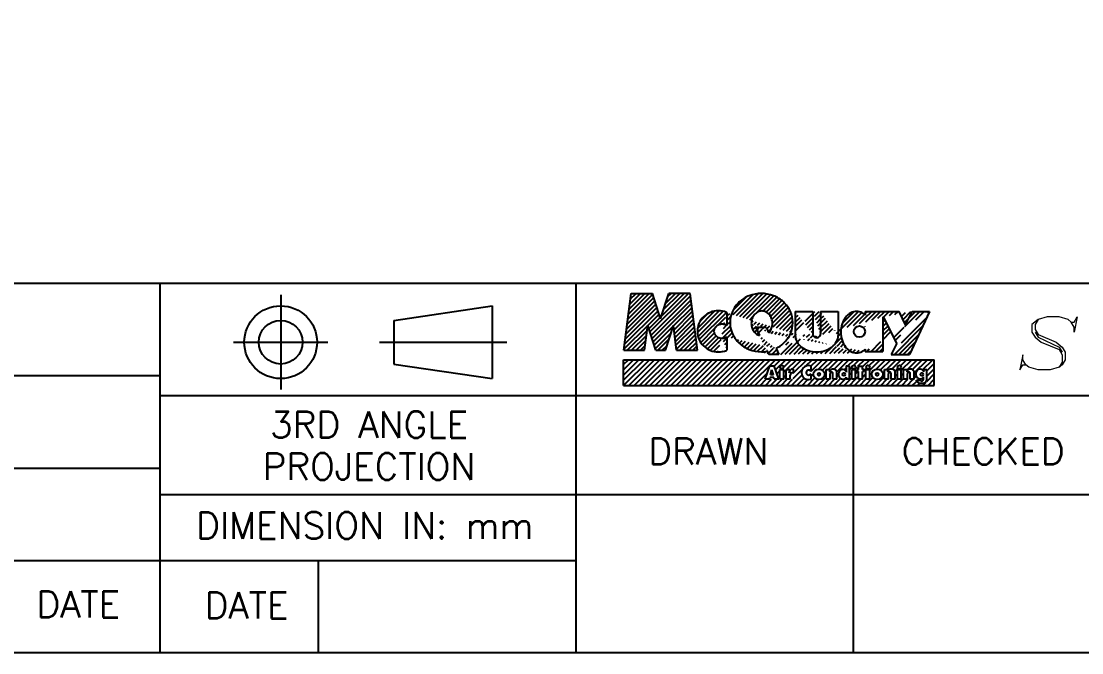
# Model space of a CAD drawing. Header units: millimetres. Extents: x -8864 to 19363, y -6016 to 13777.
# Drawn here: x -1735 to 6054, y -6016 to -1375 of the extents above; entities that cross this region are included whole.
import ezdxf
from ezdxf.enums import TextEntityAlignment as Align

# ---------------------------------------------------------------- set-up
doc = ezdxf.new("R2010")
doc.units = ezdxf.units.MM
doc.layers.add('OBJECT', color=7, linetype='Continuous', lineweight=25)
doc.styles.add('ROMANS', font='romans.shx')
pattern_1 = [(45, (575.851, -2656.145), (-16.06223, 16.06223), [])]

msp = doc.modelspace()

# ---------------------------------------------------------------- hatches: boundary and pattern name
at = {"layer": 'OBJECT'}
h = msp.add_hatch(dxfattribs=at)
h.set_pattern_fill('ANSI31', color=3, scale=181.723444, style=0)
h.set_pattern_definition(pattern_1)
h.paths.add_polyline_path([(3078.22, -3792.86), (3231.07, -3792.86), (3178.26, -3375.39), (3021.41, -3375.39), (2960.88, -3561.09), (2900.33, -3375.39), (2743.48, -3375.39), (2690.68, -3792.86), (2842.94, -3792.86), (2866.28, -3608.47), (2926.39, -3792.86), (2995.36, -3792.86), (3055.06, -3609.71)])
h = msp.add_hatch(dxfattribs=at)
h.set_pattern_fill('ANSI31', color=3, scale=181.723444, style=0)
h.set_pattern_definition(pattern_1)
edge = h.paths.add_edge_path(flags=16)
edge.add_ellipse((4420.59, -3655.92), major_axis=(29.42, 29.42), ratio=1, start_angle=315, end_angle=675)
edge = h.paths.add_edge_path()
edge.add_line((4694.47, -3741.38), (4655.04, -3822.93))
edge.add_line((4934.37, -3507.02), (4788.49, -3822.93))
edge.add_line((4655.04, -3822.93), (4788.49, -3822.93))
edge.add_line((4760.29, -3605.24), (4807.78, -3507.02))
edge.add_line((4760.29, -3605.24), (4712.09, -3507.02))
edge.add_line((4694.47, -3741.38), (4598.75, -3546.35))
edge.add_line((4807.78, -3507.02), (4934.37, -3507.02))
edge.add_line((4592.59, -3507.02), (4712.09, -3507.02))
edge.add_line((4463.46, -3507.02), (4592.59, -3507.02))
edge.add_line((4463.46, -3801.07), (4592.59, -3801.07))
edge.add_line((4592.59, -3547.71), (4592.59, -3801.07))
edge.add_line((4463.46, -3507.02), (4463.46, -3533.59))
edge.add_line((4463.46, -3785.76), (4463.46, -3801.07))
edge.add_ellipse((3698.42, -3608.11), major_axis=(56.35, 56.35), ratio=1, start_angle=269.45741, end_angle=274.632221)
edge.add_ellipse((3689.23, -3600.3), major_axis=(64.88, 64.88), ratio=1, start_angle=274.632222, end_angle=295.601717)
edge.add_ellipse((3674.81, -3595.22), major_axis=(75.7, 75.7), ratio=1, start_angle=295.601717, end_angle=315)
edge.add_ellipse((3674.81, -3595.22), major_axis=(75.7, 75.7), ratio=1, start_angle=315, end_angle=334.398283)
edge.add_ellipse((3689.23, -3590.14), major_axis=(64.88, 64.88), ratio=1, start_angle=334.398283, end_angle=355.367778)
edge.add_ellipse((3698.42, -3582.32), major_axis=(56.35, 56.35), ratio=1, start_angle=355.367779, end_angle=379.022146)
edge.add_ellipse((3704.3, -3570.26), major_axis=(46.86, 46.86), ratio=1, start_angle=19.022147, end_angle=45)
edge.add_ellipse((3704.3, -3570.26), major_axis=(-46.86, 46.86), ratio=1, start_angle=-45, end_angle=-19.022147)
edge.add_ellipse((3710.18, -3582.32), major_axis=(56.35, 56.35), ratio=1, start_angle=70.977854, end_angle=94.632221)
edge.add_ellipse((3719.37, -3590.14), major_axis=(-64.88, 64.88), ratio=1, start_angle=4.632222, end_angle=25.601717)
edge.add_ellipse((3733.8, -3595.22), major_axis=(-75.7, 75.7), ratio=1, start_angle=25.601717, end_angle=45)
edge.add_line((3735.79, -3626.41), (3660.31, -3626.41))
edge.add_ellipse((4041.35, -3685.28), major_axis=(-64.93, 64.93), ratio=1, start_angle=45, end_angle=73.60298)
edge.add_ellipse((4072.9, -3668.07), major_axis=(-90.34, 90.34), ratio=1, start_angle=73.60298, end_angle=97.7787)
edge.add_ellipse((4093.47, -3640.99), major_axis=(-114.39, 114.39), ratio=1, start_angle=97.778702, end_angle=117.533924)
edge.add_ellipse((4106.9, -3598.32), major_axis=(-146.02, 146.02), ratio=1, start_angle=117.533925, end_angle=135)
edge.add_ellipse((4106.9, -3598.32), major_axis=(-146.02, 146.02), ratio=1, start_angle=135, end_angle=152.466075)
edge.add_ellipse((4120.33, -3640.99), major_axis=(114.39, 114.39), ratio=1, start_angle=242.466076, end_angle=262.221298)
edge.add_ellipse((4140.89, -3668.07), major_axis=(90.34, 90.34), ratio=1, start_angle=262.2213, end_angle=286.397019)
edge.add_ellipse((4172.45, -3685.28), major_axis=(64.93, 64.93), ratio=1, start_angle=286.397019, end_angle=315)
edge.add_line((4264.28, -3507.02), (4264.28, -3685.27))
edge.add_line((4135.16, -3507.02), (4135.16, -3673.6))
edge.add_line((4078.63, -3507.02), (4078.63, -3673.6))
edge.add_line((3949.53, -3507.02), (3949.53, -3685.27))
edge.add_ellipse((4106.9, -3672.48), major_axis=(-20, 20), ratio=1, start_angle=42.714436, end_angle=227.285567)
edge.add_line((4135.16, -3507.02), (4264.28, -3507.02))
edge.add_line((3949.53, -3507.02), (4078.63, -3507.02))
edge.add_line((3829.78, -3822.93), (3754.29, -3822.93))
edge.add_ellipse((3700.8, -3557.08), major_axis=(-174.64, 174.64), ratio=1, start_angle=135, end_angle=144.953194)
edge.add_line((3743.49, -3800.35), (3754.29, -3822.93))
edge.add_line((3660.31, -3626.41), (3688.06, -3684.43))
edge.add_line((3735.79, -3626.41), (3754.25, -3664.99))
edge.add_ellipse((3733.8, -3595.22), major_axis=(-75.7, 75.7), ratio=1, start_angle=45, end_angle=64.398283)
edge.add_ellipse((3719.37, -3600.3), major_axis=(64.88, 64.88), ratio=1, start_angle=154.398283, end_angle=175.367778)
edge.add_ellipse((3710.18, -3608.11), major_axis=(56.35, 56.35), ratio=1, start_angle=175.367779, end_angle=199.022146)
edge.add_ellipse((3704.3, -3620.18), major_axis=(46.86, 46.86), ratio=1, start_angle=199.022147, end_angle=210.813522)
edge.add_line((3808.82, -3779.11), (3829.78, -3822.93))
edge.add_ellipse((4399.34, -3724.55), major_axis=(61.86, 61.86), ratio=1, start_angle=225, end_angle=253.801858)
edge.add_ellipse((4382.17, -3693.33), major_axis=(-87.05, 87.05), ratio=1, start_angle=163.801858, end_angle=176.331278)
edge.add_ellipse((4382.17, -3626.03), major_axis=(-87.05, 87.05), ratio=1, start_angle=-86.331278, end_angle=-73.801858)
edge.add_ellipse((4399.34, -3594.81), major_axis=(61.86, 61.86), ratio=1, start_angle=16.198142, end_angle=45)
edge.add_ellipse((4399.34, -3594.81), major_axis=(-61.86, 61.86), ratio=1, start_angle=-45, end_angle=-16.198142)
edge.add_ellipse((4416.5, -3626.03), major_axis=(-87.05, 87.05), ratio=1, start_angle=-16.198142, end_angle=8.005858)
edge.add_ellipse((4443.52, -3646.39), major_axis=(-110.97, 110.97), ratio=1, start_angle=8.005858, end_angle=27.668636)
edge.add_ellipse((4486.11, -3659.68), major_axis=(-142.52, 142.52), ratio=1, start_angle=27.668636, end_angle=45)
edge.add_ellipse((4486.11, -3659.68), major_axis=(142.52, 142.52), ratio=1, start_angle=135, end_angle=152.331364)
edge.add_ellipse((4443.52, -3672.97), major_axis=(-110.97, 110.97), ratio=1, start_angle=62.331364, end_angle=81.994142)
edge.add_ellipse((4416.5, -3693.33), major_axis=(-87.05, 87.05), ratio=1, start_angle=81.994142, end_angle=106.198142)
edge.add_ellipse((4399.34, -3724.55), major_axis=(-61.86, 61.86), ratio=1, start_angle=106.198142, end_angle=135)
edge.add_ellipse((3386.06, -3656.64), major_axis=(108.83, 108.83), ratio=1, start_angle=21.184292, end_angle=22.882269)
edge.add_ellipse((3384.91, -3659.46), major_axis=(110.98, 110.98), ratio=1, start_angle=22.882269, end_angle=45)
edge.add_ellipse((3384.91, -3659.46), major_axis=(-110.98, 110.98), ratio=1, start_angle=-45, end_angle=-22.882269)
edge.add_ellipse((3383.77, -3656.64), major_axis=(108.83, 108.83), ratio=1, start_angle=67.117729, end_angle=89.455765)
edge.add_ellipse((3381.99, -3654.83), major_axis=(-107.04, 107.04), ratio=1, start_angle=-0.544235, end_angle=22.11256)
edge.add_ellipse((3379.23, -3653.67), major_axis=(-104.92, 104.92), ratio=1, start_angle=22.112561, end_angle=45)
edge.add_ellipse((3379.23, -3653.67), major_axis=(104.92, 104.92), ratio=1, start_angle=135, end_angle=157.887439)
edge.add_ellipse((3381.99, -3652.5), major_axis=(107.04, 107.04), ratio=1, start_angle=157.88744, end_angle=180.544235)
edge.add_ellipse((3383.77, -3650.69), major_axis=(-108.83, 108.83), ratio=1, start_angle=90.544235, end_angle=112.882271)
edge.add_ellipse((3384.91, -3647.87), major_axis=(-110.98, 110.98), ratio=1, start_angle=112.882269, end_angle=135)
edge.add_line((3448.2, -3515.85), (3448.2, -3610.97))
edge.add_ellipse((3416.52, -3663.15), major_axis=(43.16, 43.16), ratio=1, start_angle=13.737644, end_angle=25.715622)
edge.add_ellipse((3413.04, -3673.12), major_axis=(-50.63, 50.63), ratio=1, start_angle=-64.284378, end_angle=-45)
edge.add_ellipse((3413.04, -3673.12), major_axis=(-50.63, 50.63), ratio=1, start_angle=-45, end_angle=-25.715622)
edge.add_ellipse((3409.55, -3663.15), major_axis=(-43.16, 43.16), ratio=1, start_angle=-25.715622, end_angle=-4.811997)
edge.add_ellipse((3404.18, -3656.8), major_axis=(-37.28, 37.28), ratio=1, start_angle=-4.811997, end_angle=18.878339)
edge.add_ellipse((3395.9, -3652.74), major_axis=(-30.76, 30.76), ratio=1, start_angle=18.878339, end_angle=45)
edge.add_ellipse((3395.9, -3652.74), major_axis=(-30.76, 30.76), ratio=1, start_angle=45, end_angle=71.121661)
edge.add_ellipse((3404.18, -3648.68), major_axis=(-37.28, 37.28), ratio=1, start_angle=71.121661, end_angle=94.811997)
edge.add_ellipse((3409.55, -3642.33), major_axis=(-43.16, 43.16), ratio=1, start_angle=94.811997, end_angle=115.715622)
edge.add_ellipse((3413.04, -3632.36), major_axis=(50.63, 50.63), ratio=1, start_angle=205.715622, end_angle=225)
edge.add_line((3448.2, -3694.5), (3448.2, -3791.48))
edge.add_ellipse((3384.91, -3647.87), major_axis=(110.98, 110.98), ratio=1, start_angle=225, end_angle=247.117731)
edge.add_ellipse((3386.06, -3650.69), major_axis=(108.83, 108.83), ratio=1, start_angle=247.117731, end_angle=248.815708)
edge.add_ellipse((3413.04, -3632.36), major_axis=(50.63, 50.63), ratio=1, start_angle=225, end_angle=244.284378)
edge.add_ellipse((3416.52, -3642.33), major_axis=(43.16, 43.16), ratio=1, start_angle=244.284378, end_angle=256.262356)
edge.add_ellipse((3706.92, -3572.94), major_axis=(162.62, 162.62), ratio=1, start_angle=251.298953, end_angle=267.959531)
edge.add_ellipse((3716.37, -3583.08), major_axis=(152.82, 152.82), ratio=1, start_angle=267.959531, end_angle=291.019586)
edge.add_ellipse((3731.03, -3589.61), major_axis=(-141.47, 141.47), ratio=1, start_angle=201.019586, end_angle=225)
edge.add_ellipse((3731.03, -3589.61), major_axis=(-141.47, 141.47), ratio=1, start_angle=225, end_angle=248.980414)
edge.add_ellipse((3716.37, -3596.13), major_axis=(152.82, 152.82), ratio=1, start_angle=338.980414, end_angle=362.040469)
edge.add_ellipse((3706.92, -3606.27), major_axis=(162.62, 162.62), ratio=1, start_angle=2.040469, end_angle=23.907686)
edge.add_ellipse((3700.8, -3622.14), major_axis=(174.64, 174.64), ratio=1, start_angle=23.907686, end_angle=45)
edge.add_ellipse((3700.8, -3622.14), major_axis=(-174.64, 174.64), ratio=1, start_angle=-45, end_angle=-23.907686)
edge.add_ellipse((3694.69, -3606.27), major_axis=(-162.62, 162.62), ratio=1, start_angle=-23.907686, end_angle=-2.040469)
edge.add_ellipse((3685.24, -3596.13), major_axis=(-152.82, 152.82), ratio=1, start_angle=-2.040469, end_angle=21.019586)
edge.add_ellipse((3670.57, -3589.61), major_axis=(-141.47, 141.47), ratio=1, start_angle=21.019586, end_angle=45)
edge.add_ellipse((3670.57, -3589.61), major_axis=(-141.47, 141.47), ratio=1, start_angle=45, end_angle=68.980414)
edge.add_ellipse((3685.24, -3583.08), major_axis=(-152.82, 152.82), ratio=1, start_angle=68.980414, end_angle=92.040469)
edge.add_ellipse((3694.69, -3572.94), major_axis=(-162.62, 162.62), ratio=1, start_angle=92.040469, end_angle=113.907686)
edge.add_ellipse((3700.8, -3557.08), major_axis=(-174.64, 174.64), ratio=1, start_angle=113.907686, end_angle=135)

# ---------------------------------------------------------------- linework, layer by layer
for p, q in [((-8864, -3300), (19363, -3300)), ((-716, -6016), (-716, -3300)), ((2339.5, -6016), (2339.5, -3300)), ((1002.05, -3573.07), (1724.68, -3466.18)), ((1724.68, -3466.18), (1724.68, -4000.65)), ((1002.05, -3573.07), (1002.05, -3893.76)), ((1002.05, -3893.76), (1724.68, -4000.65)), ((-8864, -3979), (-716, -3979)), ((-716, -4124.5), (10487.5, -4124.5)), ((4376.5, -6016), (4376.5, -4124.5)), ((-8864, -4658), (-716, -4658)), ((-716, -4852), (19363, -4852)), ((-8864, -5337), (2339.5, -5337)), ((448, -6016), (448, -5337))]:
    msp.add_line(p, q, dxfattribs=at)
at = {"layer": 'OBJECT', "ltscale": 2.5}
for p, q in [((170.23, -3386.01), (170.23, -4080.82)), ((170.23, -3386.01), (170.23, -4080.82)), ((-177.18, -3733.42), (517.64, -3733.42)), ((895.15, -3733.42), (1831.58, -3733.42))]:
    msp.add_line(p, q, dxfattribs=at)
at = {"layer": 'OBJECT', "color": 3}
for p, q in [((2690.68, -3792.86), (2743.48, -3375.39)), ((2743.48, -3375.39), (2900.33, -3375.39)), ((2960.88, -3561.09), (2900.33, -3375.39)), ((2960.88, -3561.09), (3021.41, -3375.39)), ((3178.26, -3375.39), (3021.41, -3375.39)), ((3231.07, -3792.86), (3178.26, -3375.39)), ((3448.2, -3515.85), (3448.2, -3610.97)), ((3949.53, -3507.02), (3949.53, -3685.27)), ((3949.53, -3507.02), (4078.63, -3507.02)), ((4078.63, -3507.02), (4078.63, -3673.6)), ((4135.16, -3507.02), (4264.28, -3507.02)), ((4135.16, -3507.02), (4135.16, -3673.6)), ((4264.28, -3507.02), (4264.28, -3685.27)), ((4463.46, -3507.02), (4592.59, -3507.02)), ((4463.46, -3507.02), (4463.46, -3533.59)), ((4592.59, -3507.02), (4712.09, -3507.02)), ((4592.59, -3547.71), (4592.59, -3801.07)), ((4694.47, -3741.38), (4598.75, -3546.35)), ((4760.29, -3605.24), (4712.09, -3507.02)), ((4760.29, -3605.24), (4807.78, -3507.02)), ((4934.37, -3507.02), (4788.49, -3822.93)), ((4807.78, -3507.02), (4934.37, -3507.02)), ((2842.94, -3792.86), (2866.28, -3608.47)), ((2926.39, -3792.86), (2866.28, -3608.47)), ((2995.36, -3792.86), (3055.06, -3609.71)), ((3078.22, -3792.86), (3055.06, -3609.71)), ((3660.31, -3626.41), (3688.06, -3684.43)), ((3735.79, -3626.41), (3660.31, -3626.41)), ((3735.79, -3626.41), (3754.25, -3664.99)), ((3448.2, -3694.5), (3448.2, -3791.48)), ((2690.68, -3792.86), (2842.94, -3792.86)), ((2926.39, -3792.86), (2995.36, -3792.86)), ((3078.22, -3792.86), (3231.07, -3792.86)), ((3743.49, -3800.35), (3754.29, -3822.93)), ((3808.82, -3779.11), (3829.78, -3822.93)), ((4463.46, -3785.76), (4463.46, -3801.07)), ((4463.46, -3801.07), (4592.59, -3801.07)), ((4694.47, -3741.38), (4655.04, -3822.93)), ((2687.84, -3975.05), (2800.98, -3861.91)), ((2687.84, -4013.6), (2839.53, -3861.91)), ((2687.84, -3861.91), (4970.3, -3861.91)), ((2687.84, -3936.5), (2762.43, -3861.91)), ((2687.84, -3897.95), (2723.88, -3861.91)), ((2687.84, -4050.93), (2687.84, -3861.91)), ((2689.06, -4050.93), (2878.08, -3861.91)), ((2727.61, -4050.93), (2916.63, -3861.91)), ((2766.16, -4050.93), (2955.18, -3861.91)), ((2804.71, -4050.93), (2993.73, -3861.91)), ((2843.26, -4050.93), (3032.28, -3861.91)), ((2881.81, -4050.93), (3070.83, -3861.91)), ((2920.36, -4050.93), (3109.38, -3861.91)), ((2958.91, -4050.93), (3147.93, -3861.91)), ((2997.46, -4050.93), (3186.48, -3861.91)), ((3036.01, -4050.93), (3225.03, -3861.91)), ((3074.56, -4050.93), (3263.58, -3861.91)), ((3113.1, -4050.93), (3302.12, -3861.91)), ((3151.65, -4050.93), (3340.67, -3861.91)), ((3190.2, -4050.93), (3379.22, -3861.91)), ((3228.75, -4050.93), (3417.77, -3861.91)), ((3267.3, -4050.93), (3456.32, -3861.91)), ((3305.85, -4050.93), (3494.87, -3861.91)), ((3344.4, -4050.93), (3533.42, -3861.91)), ((3382.95, -4050.93), (3571.97, -3861.91)), ((3421.5, -4050.93), (3610.52, -3861.91)), ((3460.05, -4050.93), (3649.07, -3861.91)), ((3498.6, -4050.93), (3687.62, -3861.91)), ((3537.15, -4050.93), (3726.17, -3861.91)), ((3575.7, -4050.93), (3764.72, -3861.91)), ((3614.25, -4050.93), (3803.27, -3861.91)), ((3829.78, -3822.93), (3754.29, -3822.93)), ((3794.66, -3909.06), (3841.82, -3861.91)), ((3804.68, -3937.6), (3880.37, -3861.91)), ((3864.75, -3916.07), (3918.91, -3861.91)), ((3888.27, -3931.1), (3957.46, -3861.91)), ((3926.81, -3931.1), (3996.01, -3861.91)), ((3934.64, -3961.83), (4034.56, -3861.91)), ((4025.28, -3909.73), (4073.11, -3861.91)), ((4065.02, -3908.54), (4111.66, -3861.91)), ((4066.58, -3945.54), (4150.21, -3861.91)), ((4119.87, -3930.8), (4188.76, -3861.91)), ((4149.9, -3939.31), (4227.31, -3861.91)), ((4194.68, -3933.08), (4265.86, -3861.91)), ((4234.57, -3931.75), (4304.41, -3861.91)), ((4254.19, -3950.67), (4342.96, -3861.91)), ((4336.13, -3907.29), (4381.51, -3861.91)), ((4378.97, -3903), (4420.06, -3861.91)), ((4409.93, -3910.58), (4458.61, -3861.91)), ((4448.48, -3910.58), (4497.16, -3861.91)), ((4491.84, -3905.77), (4535.7, -3861.91)), ((4498.23, -3937.93), (4574.25, -3861.91)), ((4543.2, -3931.51), (4612.8, -3861.91)), ((4575.63, -3937.63), (4651.35, -3861.91)), ((4618.73, -3933.08), (4689.9, -3861.91)), ((4655.04, -3822.93), (4788.49, -3822.93)), ((4659.29, -3931.07), (4728.45, -3861.91)), ((4722.68, -3906.23), (4767, -3861.91)), ((4728.52, -3938.94), (4805.55, -3861.91)), ((4772.93, -3933.08), (4844.1, -3861.91)), ((4809.78, -3934.78), (4882.65, -3861.91)), ((4823.44, -3959.67), (4921.2, -3861.91)), ((4883.89, -3937.76), (4959.75, -3861.91)), ((4915.77, -3944.43), (4970.3, -3889.9)), ((4970.3, -4050.93), (4970.3, -3861.91)), ((3652.8, -4050.93), (3743.16, -3960.56)), ((3727.3, -4005.74), (3761.87, -3907.29)), ((3761.87, -3907.29), (3794.03, -3907.29)), ((3767.59, -3972.66), (3778.02, -3936.49)), ((3769.61, -3972.66), (3784.27, -3958)), ((3788.53, -3972.66), (3778.02, -3936.49)), ((3828.61, -4005.74), (3794.03, -3907.29)), ((3814.7, -3966.13), (3836.84, -3943.98)), ((3836.84, -3933.08), (3866.04, -3933.08)), ((3836.84, -4005.74), (3836.84, -3933.08)), ((3836.84, -4005.74), (3836.84, -3933.08)), ((3847.74, -3933.08), (3851.84, -3928.98)), ((3866.04, -4005.74), (3866.04, -3933.08)), ((3866.04, -3953.33), (3882.72, -3936.65)), ((3882.72, -4005.74), (3882.72, -3933.08)), ((3882.72, -3933.08), (3909.07, -3933.08)), ((3909.07, -3941.86), (3905.88, -3957.4)), ((3909.07, -3941.86), (3905.88, -3957.4)), ((3905.88, -3957.4), (3908.19, -3949)), ((3907.35, -3950.23), (3908.04, -3949.54)), ((3908.19, -3949), (3909.94, -3944.5)), ((3909.07, -3941.86), (3909.07, -3933.08)), ((3909.94, -3944.5), (3912.03, -3940.65)), ((3912.03, -3940.65), (3914.44, -3937.58)), ((3914.44, -3937.58), (3916.97, -3935.28)), ((3920.15, -3933.41), (3916.97, -3935.28)), ((3923.88, -3931.98), (3920.15, -3933.41)), ((3928.27, -3931.32), (3923.88, -3931.98)), ((3932.01, -3931.1), (3928.27, -3931.32)), ((3934.64, -3931.1), (3932.01, -3931.1)), ((3934.64, -3931.1), (3934.64, -3959.97)), ((3934.64, -4000.38), (4000.35, -3934.67)), ((4066.58, -3945.58), (4053.99, -3939.17)), ((4066.58, -3967.92), (4053.99, -3974.33)), ((4066.58, -3944.42), (4066.58, -3909.18)), ((4066.58, -3984.09), (4082.8, -3967.86)), ((4066.58, -4004.32), (4066.58, -3967.92)), ((4164.56, -3963.2), (4176.84, -3950.93)), ((4176.84, -3933.08), (4203.18, -3933.08)), ((4176.84, -4005.74), (4176.84, -3933.08)), ((4203.18, -3940.32), (4200, -3952.62)), ((4203.18, -3940.32), (4200, -3952.62)), ((4200.08, -3952.27), (4200.09, -3952.25)), ((4202.41, -3943.29), (4201.32, -3947.57)), ((4203.18, -3940.32), (4203.18, -3933.08)), ((4205.82, -4005.74), (4205.82, -3964.78)), ((4206.69, -3959.63), (4211.8, -3954.51)), ((4226.45, -3968.1), (4226.12, -3962.83)), ((4226.45, -4005.74), (4226.45, -3968.1)), ((4254.99, -3955.47), (4254.66, -3952.4)), ((4255.21, -3959.42), (4254.99, -3955.47)), ((4255.32, -4005.74), (4255.21, -3959.42)), ((4307.87, -3935.55), (4322.49, -3920.92)), ((4322.49, -3907.29), (4322.49, -3944.35)), ((4322.49, -3907.29), (4347.63, -3907.29)), ((4322.49, -3944.35), (4325.34, -3953.81)), ((4322.49, -3944.35), (4325.34, -3953.81)), ((4347.63, -4005.74), (4347.63, -3907.29)), ((4347.63, -3934.33), (4365.37, -3916.6)), ((4347.63, -3972.88), (4363.88, -3956.63)), ((4363.88, -3933.08), (4393.08, -3933.08)), ((4363.88, -4005.74), (4363.88, -3933.08)), ((4387.43, -3933.08), (4403.94, -3916.57)), ((4393.08, -4005.74), (4393.08, -3933.08)), ((4393.08, -3965.99), (4409.3, -3949.76)), ((4414.15, -3933.08), (4403.94, -3933.08)), ((4403.94, -3933.08), (4414.15, -3933.08)), ((4414.15, -3933.08), (4403.94, -3933.08)), ((4403.94, -3949.76), (4403.94, -3933.08)), ((4414.15, -3949.76), (4403.94, -3949.76)), ((4414.15, -3933.08), (4414.15, -3910.58)), ((4414.15, -3910.58), (4443.02, -3910.58)), ((4414.15, -4005.74), (4414.15, -3949.76)), ((4443.02, -3933.08), (4443.02, -3910.58)), ((4443.02, -3933.08), (4456.74, -3933.08)), ((4456.74, -3933.08), (4443.02, -3933.08)), ((4443.02, -3933.08), (4456.74, -3933.08)), ((4443.02, -3954.59), (4447.85, -3949.76)), ((4456.74, -3949.76), (4443.02, -3949.76)), ((4443.02, -4005.74), (4443.02, -3949.76)), ((4443.02, -3993.14), (4469.03, -3967.13)), ((4456.74, -3940.87), (4473.3, -3924.31)), ((4456.74, -3949.76), (4456.74, -3933.08)), ((4469.03, -3933.08), (4498.23, -3933.08)), ((4469.03, -4005.74), (4469.03, -3933.08)), ((4498.23, -4005.74), (4498.23, -3933.08)), ((4498.23, -3976.48), (4511.36, -3963.35)), ((4541.91, -3971.34), (4553.92, -3959.34)), ((4591.91, -3959.89), (4604.92, -3946.89)), ((4604.92, -3933.08), (4631.26, -3933.08)), ((4604.92, -4005.74), (4604.92, -3933.08)), ((4631.26, -3940.32), (4628.08, -3952.62)), ((4631.26, -3940.32), (4628.08, -3952.62)), ((4630.5, -3943.29), (4629.4, -3947.57)), ((4629.71, -3946.37), (4631, -3945.08)), ((4631.26, -3940.32), (4631.26, -3933.08)), ((4633.9, -4005.74), (4633.9, -3964.78)), ((4654.53, -3968.1), (4654.21, -3962.83)), ((4654.53, -4005.74), (4654.53, -3968.1)), ((4681.19, -3947.72), (4704.04, -3924.87)), ((4683.07, -3955.47), (4682.74, -3952.4)), ((4683.29, -3959.42), (4683.07, -3955.47)), ((4683.4, -4005.74), (4683.29, -3959.42)), ((4683.35, -3984.1), (4699.32, -3968.14)), ((4699.32, -3933.08), (4728.52, -3933.08)), ((4699.32, -3933.08), (4728.41, -3933.08)), ((4699.32, -4005.74), (4699.32, -3933.08)), ((4728.52, -4005.74), (4728.52, -3933.08)), ((4728.52, -3977.49), (4744.87, -3961.13)), ((4744.87, -3933.08), (4771.21, -3933.08)), ((4744.87, -3933.08), (4771.21, -3933.08)), ((4744.87, -4005.74), (4744.87, -3933.08)), ((4771.21, -3940.32), (4768.03, -3952.62)), ((4771.21, -3940.32), (4768.03, -3952.62)), ((4769.2, -3948.12), (4769.66, -3947.65)), ((4770.45, -3943.29), (4769.35, -3947.57)), ((4771.21, -3940.32), (4771.21, -3933.08)), ((4773.85, -4005.74), (4773.85, -3964.78)), ((4794.48, -3968.1), (4794.16, -3962.83)), ((4794.48, -4005.74), (4794.48, -3968.1)), ((4823.02, -3955.47), (4822.69, -3952.4)), ((4823.24, -3959.42), (4823.02, -3955.47)), ((4823.35, -4005.74), (4823.24, -3959.42)), ((4890.09, -3939.67), (4890.09, -3933.08)), ((4890.09, -3933.08), (4915.77, -3933.08)), ((4890.09, -3939.67), (4893.6, -3951.3)), ((4890.09, -3939.67), (4893.6, -3951.3)), ((4915.77, -3982.98), (4970.3, -3928.45)), ((4915.77, -4000.15), (4915.77, -3933.08)), ((4915.77, -4021.53), (4970.3, -3967)), ((3691.35, -4050.93), (3736.53, -4005.74)), ((3759.89, -4005.74), (3727.3, -4005.74)), ((3729.89, -4050.93), (3775.08, -4005.74)), ((3759.89, -4005.74), (3763.73, -3992.79)), ((3792.07, -3992.79), (3763.73, -3992.79)), ((3788.53, -3972.66), (3767.59, -3972.66)), ((3768.44, -4050.93), (3813.63, -4005.74)), ((3795.69, -4005.74), (3792.07, -3992.79)), ((3828.61, -4005.74), (3795.69, -4005.74)), ((3806.99, -4050.93), (3852.17, -4005.74)), ((3824.71, -3994.66), (3836.84, -3982.53)), ((3866.04, -4005.74), (3836.84, -4005.74)), ((3845.54, -4050.93), (3890.72, -4005.74)), ((3866.04, -3991.88), (3882.72, -3975.2)), ((3911.7, -4005.74), (3882.72, -4005.74)), ((3884.09, -4050.93), (3929.27, -4005.74)), ((3911.7, -4005.74), (3911.7, -3976)), ((3922.64, -4050.93), (3998.73, -3974.84)), ((3961.19, -4050.93), (4014.87, -3997.24)), ((3999.74, -4050.93), (4042.42, -4008.25)), ((4038.29, -4050.93), (4093.56, -3995.65)), ((4076.84, -4050.93), (4119.7, -4008.06)), ((4115.39, -4050.93), (4176.84, -3989.48)), ((4153.94, -4050.93), (4199.12, -4005.74)), ((4205.82, -4005.74), (4176.84, -4005.74)), ((4192.49, -4050.93), (4237.67, -4005.74)), ((4255.32, -4005.74), (4226.45, -4005.74)), ((4231.04, -4050.93), (4281.49, -4000.47)), ((4255.28, -3988.13), (4267.31, -3976.11)), ((4269.59, -4050.93), (4322.49, -3998.02)), ((4308.13, -4050.93), (4363.88, -3995.18)), ((4322.49, -3991.58), (4322.49, -4005.74)), ((4347.63, -4005.74), (4322.49, -4005.74)), ((4346.68, -4050.93), (4391.87, -4005.74)), ((4393.08, -4005.74), (4363.88, -4005.74)), ((4385.23, -4050.93), (4430.42, -4005.74)), ((4393.08, -4004.54), (4414.15, -3983.46)), ((4443.02, -4005.74), (4414.15, -4005.74)), ((4423.78, -4050.93), (4469.03, -4005.68)), ((4462.33, -4050.93), (4519.73, -3993.53)), ((4498.23, -4005.74), (4469.03, -4005.74)), ((4500.88, -4050.93), (4544.24, -4007.57)), ((4539.43, -4050.93), (4604.92, -3985.44)), ((4577.98, -4050.93), (4623.16, -4005.74)), ((4633.9, -4005.74), (4604.92, -4005.74)), ((4616.53, -4050.93), (4661.71, -4005.74)), ((4683.4, -4005.74), (4654.53, -4005.74)), ((4655.08, -4050.93), (4700.26, -4005.74)), ((4693.63, -4050.93), (4744.87, -3999.68)), ((4728.52, -4005.74), (4699.32, -4005.74)), ((4732.18, -4050.93), (4777.36, -4005.74)), ((4773.85, -4005.74), (4744.87, -4005.74)), ((4770.73, -4050.93), (4815.91, -4005.74)), ((4823.35, -4005.74), (4794.48, -4005.74)), ((4809.28, -4050.93), (4836.61, -4023.59)), ((4816.4, -4005.25), (4817.22, -4004.44)), ((4823.34, -3998.32), (4838.34, -3983.31)), ((4840.59, -4016.72), (4839.93, -4013.65)), ((4839.93, -4013.65), (4868.58, -4013.65)), ((4840.48, -4016.28), (4840.59, -4016.72)), ((4842.01, -4020.56), (4840.59, -4016.72)), ((4844.21, -4023.86), (4842.01, -4020.56)), ((4847.06, -4026.82), (4844.21, -4023.86)), ((4844.21, -4023.86), (4844.54, -4023.97)), ((4846.56, -4013.65), (4858.02, -4002.18)), ((4850.57, -4029.45), (4847.06, -4026.82)), ((4847.83, -4050.93), (4864.69, -4034.06)), ((4853.87, -4031.21), (4850.57, -4029.45)), ((4857.38, -4032.53), (4853.87, -4031.21)), ((4885.1, -4013.65), (4890.75, -4008)), ((4886.38, -4050.93), (4910.09, -4027.21)), ((4890.75, -4009.64), (4890.75, -3989.07)), ((4897.44, -4032.09), (4900.85, -4030.66)), ((4900.85, -4030.66), (4903.81, -4029.01)), ((4903.81, -4029.01), (4906.44, -4027.15)), ((4906.66, -4026.93), (4909.08, -4024.4)), ((4909.08, -4024.4), (4911.05, -4021.44)), ((4911.05, -4021.44), (4912.81, -4018.15)), ((4912.81, -4018.15), (4914.02, -4014.31)), ((4914.02, -4014.31), (4915.01, -4010.03)), ((4915.01, -4010.03), (4915.56, -4005.31)), ((4915.56, -4005.31), (4915.77, -4000.15)), ((4924.92, -4050.93), (4970.3, -4005.55)), ((4963.47, -4050.93), (4970.3, -4044.1)), ((2687.84, -4050.93), (4970.3, -4050.93))]:
    msp.add_line(p, q, dxfattribs=at)
at = {"layer": 'OBJECT', "lineweight": 0}
for p, q in [((5732.46, -3566.42), (5688.15, -3603.45)), ((5732.46, -3566.42), (5710.3, -3603.45)), ((5798.93, -3548.06), (5732.46, -3566.42)), ((5887.56, -3548.06), (5798.93, -3548.06)), ((5954.03, -3566.42), (5887.56, -3548.06)), ((5976.19, -3585.09), (5954.03, -3566.42)), ((5998.35, -3585.09), (6020.51, -3548.06)), ((6020.51, -3548.06), (5998.35, -3658.85)), ((5688.15, -3603.45), (5688.15, -3658.85)), ((5688.15, -3658.85), (5710.3, -3695.88)), ((5710.3, -3603.45), (5710.3, -3640.49)), ((5710.3, -3640.49), (5732.46, -3677.52)), ((5710.3, -3658.85), (5732.46, -3695.88)), ((5976.19, -3585.09), (5998.35, -3585.09)), ((5998.35, -3622.13), (5976.19, -3585.09)), ((5998.35, -3658.85), (5998.35, -3622.13)), ((5710.3, -3695.88), (5754.62, -3732.92)), ((5732.46, -3677.52), (5865.41, -3732.92)), ((5732.46, -3695.88), (5887.56, -3769.95)), ((5754.62, -3732.92), (5887.56, -3788.31)), ((5865.41, -3732.92), (5909.72, -3769.95)), ((5887.56, -3769.95), (5909.72, -3806.99)), ((5887.56, -3788.31), (5909.72, -3825.35)), ((5909.72, -3769.95), (5931.88, -3806.99)), ((5931.88, -3806.99), (5931.88, -3862.38)), ((5621.67, -3825.35), (5599.52, -3936.45)), ((5621.67, -3862.38), (5621.67, -3825.35)), ((5643.83, -3899.41), (5621.67, -3862.38)), ((5909.72, -3880.74), (5887.56, -3917.77)), ((5909.72, -3825.35), (5909.72, -3880.74)), ((5931.88, -3862.38), (5909.72, -3899.41)), ((5599.52, -3936.45), (5621.67, -3899.41)), ((5621.67, -3899.41), (5643.83, -3899.41)), ((5665.99, -3917.77), (5643.83, -3899.41)), ((5732.46, -3936.45), (5665.99, -3917.77)), ((5821.09, -3936.45), (5732.46, -3936.45)), ((5887.56, -3917.77), (5821.09, -3936.45)), ((5909.72, -3899.41), (5887.56, -3917.77))]:
    msp.add_line(p, q, dxfattribs=at)
at = {"layer": 'OBJECT'}
msp.add_lwpolyline([(-8864, -6016), (-8864, 13772), (19363, 13772), (19363, -6016)], close=True, dxfattribs=at)
at = {"layer": 'OBJECT', "color": 3}
for points in [[(3808.82, -3779.12, 0.0728238), (3863.65, -3741.25, 0.1009594), (3913.83, -3670.92, 0.1050178), (3931.1, -3589.61, 0.1050178), (3913.83, -3508.29, 0.1009594), (3863.65, -3437.97, 0.0957043), (3789.68, -3391.7, 0.0922933), (3700.8, -3375.15, 0.0922933), (3611.92, -3391.7, 0.0957043), (3537.96, -3437.97, 0.1009594), (3487.77, -3508.29, 0.1050178), (3470.5, -3589.61, 0.1050178), (3487.77, -3670.92, 0.1009594), (3537.96, -3741.25, 0.0957043), (3611.92, -3787.51, 0.0922933), (3700.8, -3804.06)], [(3448.2, -3515.84, 0.007409), (3444, -3514.06, 0.0968075), (3384.91, -3502.51, 0.0968075), (3325.82, -3514.06, 0.0977779), (3275.98, -3546.78, 0.0991822), (3242.54, -3595.96, 0.1001986), (3230.86, -3653.67, 0.1001986), (3242.54, -3711.37, 0.0991822), (3275.98, -3760.55, 0.0977779), (3325.82, -3793.27, 0.0968075), (3384.91, -3804.82)], [(3754.24, -3664.99, 0.0225832), (3759.14, -3659.73, 0.0917529), (3775.78, -3630.77, 0.0848437), (3781.86, -3595.22, 0.0848437), (3775.78, -3559.66, 0.0917529), (3759.14, -3530.71, 0.1035797), (3733.33, -3510.68, 0.1138377), (3704.3, -3503.98, 0.1138377), (3675.27, -3510.68, 0.1035797), (3649.46, -3530.71, 0.0917529), (3632.82, -3559.66, 0.0848437), (3626.75, -3595.22)], [(4463.47, -3533.59, 0.0547244), (4441.48, -3518.16, 0.1263376), (4399.34, -3507.34, 0.1263376), (4357.19, -3518.16, 0.1060043), (4318.18, -3551.96, 0.0860062), (4293.71, -3599.64, 0.0757668), (4284.56, -3659.68, 0.0757668), (4293.71, -3719.72, 0.0860062), (4318.18, -3767.4, 0.1060043), (4357.19, -3801.2, 0.1263376), (4399.34, -3812.03)], [(3448.2, -3610.97, 0.0523114), (3436.68, -3605.53, 0.0843431), (3413.04, -3601.52, 0.0843431), (3389.39, -3605.53, 0.091463), (3370.16, -3616.52, 0.1037383), (3356.84, -3633.58, 0.1144734), (3352.4, -3652.74, 0.1144734), (3356.84, -3671.89, 0.1037383), (3370.16, -3688.96, 0.091463), (3389.39, -3699.94, 0.0843431), (3413.04, -3703.96)], [(3626.75, -3595.22, 0.0848437), (3632.82, -3630.77, 0.0917529), (3649.46, -3659.73, 0.1035797), (3675.27, -3679.75, 0.051495), (3688.06, -3684.43)], [(3413.04, -3703.96, 0.0843431), (3436.68, -3699.94, 0.0523114), (3448.2, -3694.5)], [(3949.53, -3685.28, 0.1254561), (3960.73, -3729.23, 0.1058795), (3995.62, -3769.81, 0.0864125), (4044.92, -3795.3, 0.076358), (4106.9, -3804.82, 0.076358), (4168.88, -3795.3, 0.0864125), (4218.18, -3769.81, 0.1058795), (4253.07, -3729.23, 0.1254561), (4264.27, -3685.28)], [(3384.91, -3804.82, 0.0968075), (3444, -3793.27, 0.007409), (3448.2, -3791.49)], [(4399.34, -3812.03, 0.1263376), (4441.48, -3801.2, 0.0547244), (4463.47, -3785.77)]]:
    msp.add_lwpolyline(points, format="xyb", dxfattribs=at)
at = {"layer": 'OBJECT'}
for radius in [267.24, 160.34]:
    msp.add_circle((170.23, -3733.42), radius, dxfattribs=at)
at = {"layer": 'OBJECT', "color": 3}
for centre, radius in [((4420.59, -3655.92), 41.6), ((3851.54, -3915.77), 13.22), ((4123.93, -3969.44), 10.28), ((4306.3, -3969.72), 10.28), ((4378.58, -3916.21), 13.22), ((4483.73, -3916.21), 13.22), ((4552.01, -3969.44), 10.28), ((4714.02, -3916.21), 13.22), ((4878.28, -3969.89), 10.28)]:
    msp.add_circle(centre, radius, dxfattribs=at)
for centre, radius, start, end in [((4106.9, -3672.48), 28.28, 177.714436, 2.285567), ((3700.8, -3557.08), 246.98, 270, 279.953194), ((3928.58, -3975.72), 16.88, 68.942009, 180.931564), ((4048.31, -3956.88), 18.35, 62.612816, 288.036445), ((4227.36, -3958.87), 28.06, 13.328163, 167.132042), ((4215.97, -3963.8), 10.2, 5.458292, 185.519703), ((4655.44, -3958.87), 28.06, 13.328163, 167.132042), ((4644.05, -3963.8), 10.2, 5.458292, 185.519703), ((4795.39, -3958.87), 28.06, 13.328163, 167.132042), ((4784, -3963.8), 10.2, 5.458292, 185.519703), ((4876.61, -3959.23), 75.78, 255.29917, 285.956578), ((4878.9, -4007.44), 12.05, 211.032448, 349.464612)]:
    msp.add_arc(centre, radius, start, end, dxfattribs=at)
for centre, major_axis, ratio, start_param, end_param in [((4046.58, -3956.73), (-1.76, 51.66), 0.9888131, -0.4362515, 3.5090992), ((4123.93, -3969.44), (41.16, 0), 0.9433873, 3.1415927, 9.424778), ((4297.74, -3969.72), (-0.49, 36.22), 0.8540052, -1.0984206, 4.0530038), ((4552.01, -3969.44), (41.16, 0), 0.9433873, 3.1415927, 9.424778), ((4866, -3967.22), (-0.49, 36.22), 0.8540052, -1.0984206, 4.0530038)]:
    msp.add_ellipse(centre, major_axis=major_axis, ratio=ratio, start_param=start_param, end_param=end_param, dxfattribs=at)

# ---------------------------------------------------------------- texts
at = {"layer": 'OBJECT', "style": 'ROMANS'}
for s, p in [('3RD ANGLE', (818.58, -4338.87)), ('DRAWN', (3310.3, -4535.88)), ('CHECKED', (5328.36, -4535.88)), ('PROJECTION', (818.58, -4647.16)), ('DIMENSION IN: mm', (787.62, -5080.56)), ('DATE', (-1316.35, -5659.28)), ('DATE', (-80.86, -5667.14))]:
    msp.add_text(s, height=194, dxfattribs=at).set_placement(p, align=Align.MIDDLE)

doc.saveas('drawing.dxf')
